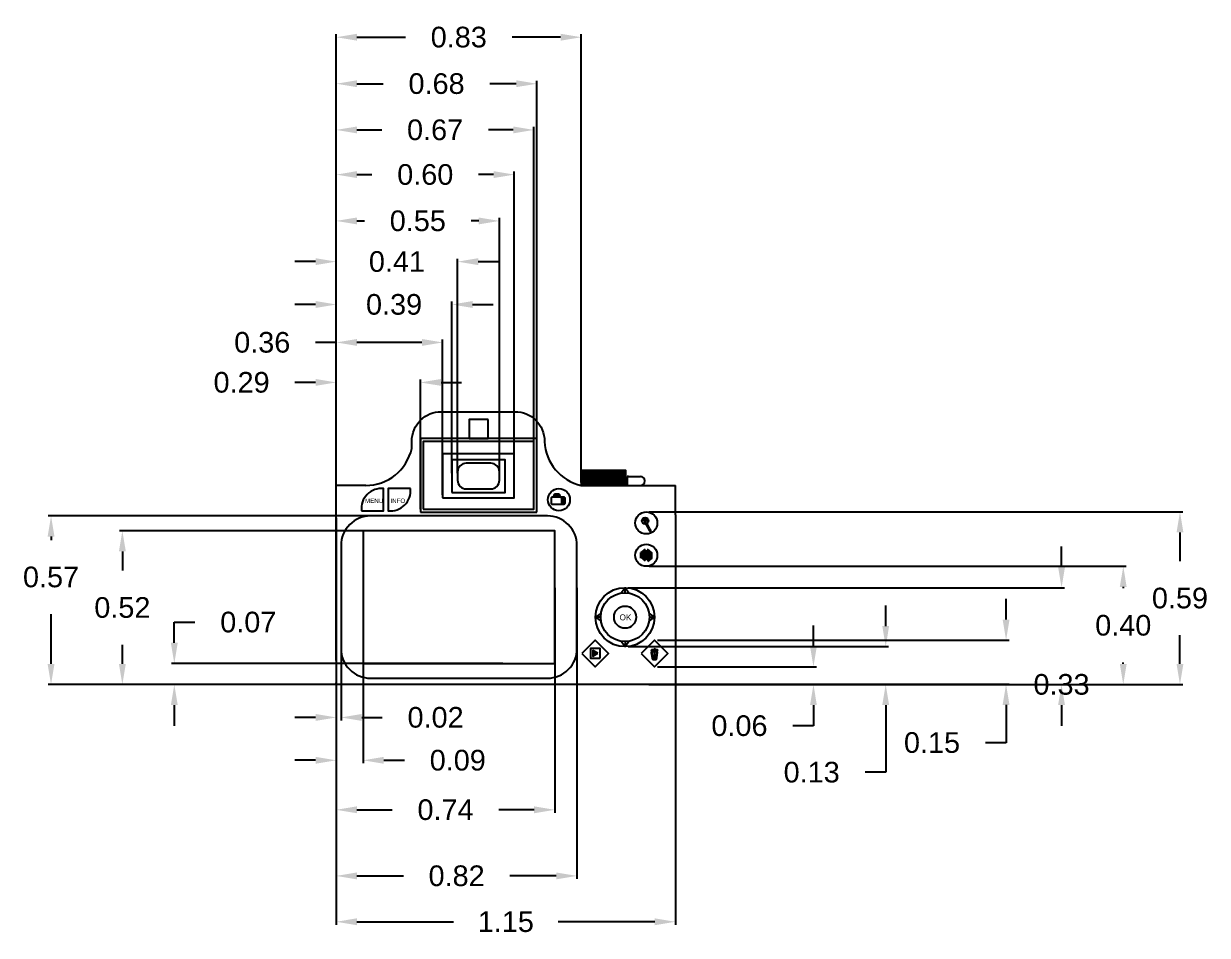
# Model space of a CAD drawing. Header units: millimetres. Extents: x 0.6 to 33.7, y 1.5 to 10.4.
# Drawn here: x 24.713 to 28.727, y 3.134 to 6.225 of the extents above; entities that cross this region are included whole.
import ezdxf

# ---------------------------------------------------------------- set-up
doc = ezdxf.new("R2010")
doc.units = ezdxf.units.MM
doc.header["$MEASUREMENT"] = 0
for name, color, linetype in [('butoane', 222, 'Continuous'), ('camera', 11, 'Continuous'), ('cotare', 100, 'Continuous'), ('ECRAN DIGITAL', 143, 'Continuous'), ('PROTECȚIE VIZOR', 233, 'Continuous'), ('SELECTOR DE MODURI', 223, 'Continuous'), ('SELECTOR MULTIPLU', 200, 'Continuous'), ('SENZOR', 214, 'Continuous'), ('VIZOR', 151, 'Continuous')]:
    doc.layers.add(name, color=color, linetype=linetype)
doc.styles.get("Standard").update_dxf_attribs({"font": 'arial.ttf'})
doc.dimstyles.get("Standard").update_dxf_attribs({"dimtxt": 0.18, "dimasz": 0.18, "dimexe": 0.18, "dimexo": 0.0625, "dimgap": 0.09, "dimtad": 0, "dimtih": 1, "dimtoh": 1, "dimdec": 4, "dimzin": 0, "dimdsep": 46, "dimtxsty": 'Standard', "dimcen": 0.09, "dimadec": 0, "dimazin": 0, "dimtfac": 1, "dimtdec": 4, "dimtofl": 0, "dimtmove": 0, "dimatfit": 3, "dimfxl": 1, "dimtolj": 1, "dimtzin": 0, "dimarcsym": 0})

# ---------------------------------------------------------------- blocks, each defined once
blk = doc.blocks.new('*D1')
at = {"layer": 'cotare', "color": 0, "lineweight": -2, "ltscale": 0.01, "transparency": 16777216}
for p, q in [((25.7729, 4.5497), (25.7729, 3.1703)), ((26.9229, 4.5497), (26.9229, 3.1703)), ((25.8429, 3.1803), (26.1701, 3.1803)), ((26.8529, 3.1803), (26.5258, 3.1803))]:
    blk.add_line(p, q, dxfattribs=at)
at = {"layer": 'cotare', "color": 0, "ltscale": 0.01, "transparency": 16777216}
for points in [[(25.8429, 3.192), (25.8429, 3.1686), (25.7729, 3.1803)], [(26.8529, 3.192), (26.8529, 3.1686), (26.9229, 3.1803)]]:
    blk.add_solid(points, dxfattribs=at)
at = {"layer": 'Defpoints', "color": 0, "ltscale": 0.01, "transparency": 16777216}
for p in [(25.7729, 4.5597), (26.9229, 4.5597), (26.9229, 3.1803)]:
    blk.add_point(p, dxfattribs=at)
at = {"layer": 'cotare', "color": 0, "ltscale": 0.01, "transparency": 16777216, "insert": (26.3479, 3.1803), "char_height": 0.07, "attachment_point": 5}
blk.add_mtext('\\A1;1.15', dxfattribs=at)
blk = doc.blocks.new('*D2')
at = {"layer": 'cotare', "color": 0, "lineweight": -2, "ltscale": 0.01, "transparency": 16777216}
for p, q in [((25.7729, 4.3122), (25.7729, 3.863)), ((25.7892, 4.3122), (25.7892, 3.863)), ((25.7029, 3.873), (25.6329, 3.873)), ((25.8592, 3.873), (25.9292, 3.873))]:
    blk.add_line(p, q, dxfattribs=at)
at = {"layer": 'cotare', "color": 0, "ltscale": 0.01, "transparency": 16777216}
for points in [[(25.7029, 3.8847), (25.7029, 3.8613), (25.7729, 3.873)], [(25.8592, 3.8847), (25.8592, 3.8613), (25.7892, 3.873)]]:
    blk.add_solid(points, dxfattribs=at)
at = {"layer": 'Defpoints', "color": 0, "ltscale": 0.01, "transparency": 16777216}
for p in [(25.7729, 4.3222), (25.7892, 4.3222), (25.7892, 3.873)]:
    blk.add_point(p, dxfattribs=at)
at = {"layer": 'cotare', "color": 0, "ltscale": 0.01, "transparency": 16777216, "insert": (26.1098, 3.873), "char_height": 0.07, "attachment_point": 5}
blk.add_mtext('\\A1;0.02', dxfattribs=at)
blk = doc.blocks.new('*D3')
at = {"layer": 'cotare', "color": 0, "lineweight": -2, "ltscale": 0.01, "transparency": 16777216}
for p, q in [((25.7729, 4.3122), (25.7729, 3.7177)), ((25.864, 4.3122), (25.864, 3.7177)), ((25.7029, 3.7277), (25.6329, 3.7277)), ((25.934, 3.7277), (26.004, 3.7277))]:
    blk.add_line(p, q, dxfattribs=at)
at = {"layer": 'cotare', "color": 0, "ltscale": 0.01, "transparency": 16777216}
for points in [[(25.7029, 3.7394), (25.7029, 3.7161), (25.7729, 3.7277)], [(25.934, 3.7394), (25.934, 3.7161), (25.864, 3.7277)]]:
    blk.add_solid(points, dxfattribs=at)
at = {"layer": 'Defpoints', "color": 0, "ltscale": 0.01, "transparency": 16777216}
for p in [(25.7729, 4.3222), (25.864, 4.3222), (25.864, 3.7277)]:
    blk.add_point(p, dxfattribs=at)
at = {"layer": 'cotare', "color": 0, "ltscale": 0.01, "transparency": 16777216, "insert": (26.185, 3.7277), "char_height": 0.07, "attachment_point": 5}
blk.add_mtext('\\A1;0.09', dxfattribs=at)
blk = doc.blocks.new('*D4')
at = {"layer": 'cotare', "color": 0, "lineweight": -2, "ltscale": 0.01, "transparency": 16777216}
for p, q in [((25.7729, 4.3122), (25.7729, 3.5499)), ((26.514, 4.3122), (26.514, 3.5499)), ((25.8429, 3.5599), (25.9627, 3.5599)), ((26.444, 3.5599), (26.3243, 3.5599))]:
    blk.add_line(p, q, dxfattribs=at)
at = {"layer": 'cotare', "color": 0, "ltscale": 0.01, "transparency": 16777216}
for points in [[(25.8429, 3.5716), (25.8429, 3.5483), (25.7729, 3.5599)], [(26.444, 3.5716), (26.444, 3.5483), (26.514, 3.5599)]]:
    blk.add_solid(points, dxfattribs=at)
at = {"layer": 'Defpoints', "color": 0, "ltscale": 0.01, "transparency": 16777216}
for p in [(25.7729, 4.3222), (26.514, 4.3222), (26.514, 3.5599)]:
    blk.add_point(p, dxfattribs=at)
at = {"layer": 'cotare', "color": 0, "ltscale": 0.01, "transparency": 16777216, "insert": (26.1435, 3.5599), "char_height": 0.07, "attachment_point": 5}
blk.add_mtext('\\A1;0.74', dxfattribs=at)
blk = doc.blocks.new('*D5')
at = {"layer": 'cotare', "color": 0, "lineweight": -2, "ltscale": 0.01, "transparency": 16777216}
for p, q in [((25.7729, 4.3122), (25.7729, 3.3258)), ((26.5892, 4.3122), (26.5892, 3.3258)), ((25.8429, 3.3358), (26.0005, 3.3358)), ((26.5192, 3.3358), (26.3616, 3.3358))]:
    blk.add_line(p, q, dxfattribs=at)
at = {"layer": 'cotare', "color": 0, "ltscale": 0.01, "transparency": 16777216}
for points in [[(25.8429, 3.3474), (25.8429, 3.3241), (25.7729, 3.3358)], [(26.5192, 3.3474), (26.5192, 3.3241), (26.5892, 3.3358)]]:
    blk.add_solid(points, dxfattribs=at)
at = {"layer": 'Defpoints', "color": 0, "ltscale": 0.01, "transparency": 16777216}
for p in [(25.7729, 4.3222), (26.5892, 4.3222), (26.5892, 3.3358)]:
    blk.add_point(p, dxfattribs=at)
at = {"layer": 'cotare', "color": 0, "ltscale": 0.01, "transparency": 16777216, "insert": (26.1811, 3.3358), "char_height": 0.07, "attachment_point": 5}
blk.add_mtext('\\A1;0.82', dxfattribs=at)
blk = doc.blocks.new('*D6')
at = {"layer": 'cotare', "color": 0, "lineweight": -2, "ltscale": 0.01, "transparency": 16777216}
for p, q in [((25.2238, 4.126), (25.2238, 4.196)), ((25.2238, 4.196), (25.2938, 4.196)), ((26.3379, 4.056), (25.2138, 4.056)), ((26.3379, 3.9847), (25.2138, 3.9847)), ((25.2238, 3.9147), (25.2238, 3.8447))]:
    blk.add_line(p, q, dxfattribs=at)
at = {"layer": 'cotare', "color": 0, "ltscale": 0.01, "transparency": 16777216}
for points in [[(25.2121, 4.126), (25.2355, 4.126), (25.2238, 4.056)], [(25.2121, 3.9147), (25.2355, 3.9147), (25.2238, 3.9847)]]:
    blk.add_solid(points, dxfattribs=at)
at = {"layer": 'Defpoints', "color": 0, "ltscale": 0.01, "transparency": 16777216}
for p in [(25.2238, 4.056), (26.3479, 4.056), (26.3479, 3.9847)]:
    blk.add_point(p, dxfattribs=at)
at = {"layer": 'cotare', "color": 0, "ltscale": 0.01, "transparency": 16777216, "insert": (25.4747, 4.196), "char_height": 0.07, "attachment_point": 5}
blk.add_mtext('\\A1;0.07', dxfattribs=at)
blk = doc.blocks.new('*D7')
at = {"layer": 'cotare', "color": 0, "lineweight": -2, "ltscale": 0.01, "transparency": 16777216}
for p, q in [((26.3379, 4.506), (25.0377, 4.506)), ((25.0477, 4.436), (25.0477, 4.3711)), ((25.0477, 4.0547), (25.0477, 4.1196)), ((26.3379, 3.9847), (25.0377, 3.9847))]:
    blk.add_line(p, q, dxfattribs=at)
at = {"layer": 'cotare', "color": 0, "ltscale": 0.01, "transparency": 16777216}
for points in [[(25.0361, 4.436), (25.0594, 4.436), (25.0477, 4.506)], [(25.0361, 4.0547), (25.0594, 4.0547), (25.0477, 3.9847)]]:
    blk.add_solid(points, dxfattribs=at)
at = {"layer": 'Defpoints', "color": 0, "ltscale": 0.01, "transparency": 16777216}
for p in [(25.0477, 4.506), (26.3479, 4.506), (26.3479, 3.9847)]:
    blk.add_point(p, dxfattribs=at)
at = {"layer": 'cotare', "color": 0, "ltscale": 0.01, "transparency": 16777216, "insert": (25.0477, 4.2454), "char_height": 0.07, "attachment_point": 5}
blk.add_mtext('\\A1;0.52', dxfattribs=at)
blk = doc.blocks.new('*D8')
at = {"layer": 'cotare', "color": 0, "lineweight": -2, "ltscale": 0.01, "transparency": 16777216}
for p, q in [((26.3379, 4.556), (24.7958, 4.556)), ((24.8058, 4.486), (24.8058, 4.4746)), ((24.8058, 4.0547), (24.8058, 4.2231)), ((26.3379, 3.9847), (24.7958, 3.9847))]:
    blk.add_line(p, q, dxfattribs=at)
at = {"layer": 'cotare', "color": 0, "ltscale": 0.01, "transparency": 16777216}
for points in [[(24.7942, 4.486), (24.8175, 4.486), (24.8058, 4.556)], [(24.7942, 4.0547), (24.8175, 4.0547), (24.8058, 3.9847)]]:
    blk.add_solid(points, dxfattribs=at)
at = {"layer": 'Defpoints', "color": 0, "ltscale": 0.01, "transparency": 16777216}
for p in [(24.8058, 4.556), (26.3479, 4.556), (26.3479, 3.9847)]:
    blk.add_point(p, dxfattribs=at)
at = {"layer": 'cotare', "color": 0, "ltscale": 0.01, "transparency": 16777216, "insert": (24.8058, 4.3489), "char_height": 0.07, "attachment_point": 5}
blk.add_mtext('\\A1;0.57', dxfattribs=at)
blk = doc.blocks.new('*D9')
at = {"layer": 'cotare', "color": 0, "lineweight": -2, "ltscale": 0.01, "transparency": 16777216}
for p, q in [((27.3911, 4.1148), (27.3911, 4.1848)), ((26.8623, 4.0448), (27.4011, 4.0448)), ((26.8329, 3.9847), (27.4011, 3.9847)), ((27.3911, 3.9147), (27.3911, 3.8447)), ((27.3911, 3.8447), (27.3211, 3.8447))]:
    blk.add_line(p, q, dxfattribs=at)
at = {"layer": 'cotare', "color": 0, "ltscale": 0.01, "transparency": 16777216}
for points in [[(27.3794, 4.1148), (27.4027, 4.1148), (27.3911, 4.0448)], [(27.3794, 3.9147), (27.4027, 3.9147), (27.3911, 3.9847)]]:
    blk.add_solid(points, dxfattribs=at)
at = {"layer": 'Defpoints', "color": 0, "ltscale": 0.01, "transparency": 16777216}
for p in [(26.8523, 4.0448), (27.3911, 4.0448), (26.8229, 3.9847)]:
    blk.add_point(p, dxfattribs=at)
at = {"layer": 'cotare', "color": 0, "ltscale": 0.01, "transparency": 16777216, "insert": (27.1402, 3.8447), "char_height": 0.07, "attachment_point": 5}
blk.add_mtext('\\A1;0.06', dxfattribs=at)
blk = doc.blocks.new('*D10')
at = {"layer": 'cotare', "color": 0, "lineweight": -2, "ltscale": 0.01, "transparency": 16777216}
for p, q in [((28.0442, 4.205), (28.0442, 4.275)), ((26.8623, 4.135), (28.0542, 4.135)), ((26.8438, 3.9853), (28.0542, 3.9853)), ((28.0442, 3.9153), (28.0442, 3.7875)), ((28.0442, 3.7875), (27.9742, 3.7875))]:
    blk.add_line(p, q, dxfattribs=at)
at = {"layer": 'cotare', "color": 0, "ltscale": 0.01, "transparency": 16777216}
for points in [[(28.0326, 4.205), (28.0559, 4.205), (28.0442, 4.135)], [(28.0326, 3.9153), (28.0559, 3.9153), (28.0442, 3.9853)]]:
    blk.add_solid(points, dxfattribs=at)
at = {"layer": 'Defpoints', "color": 0, "ltscale": 0.01, "transparency": 16777216}
for p in [(26.8523, 4.135), (28.0442, 4.135), (26.8338, 3.9853)]:
    blk.add_point(p, dxfattribs=at)
at = {"layer": 'cotare', "color": 0, "ltscale": 0.01, "transparency": 16777216, "insert": (27.7931, 3.7875), "char_height": 0.07, "attachment_point": 5}
blk.add_mtext('\\A1;0.15', dxfattribs=at)
blk = doc.blocks.new('*D11')
at = {"layer": 'cotare', "color": 0, "lineweight": -2, "ltscale": 0.01, "transparency": 16777216}
for p, q in [((27.6361, 4.183), (27.6361, 4.253)), ((26.7623, 4.113), (27.6461, 4.113)), ((26.8329, 3.9847), (27.6461, 3.9847)), ((27.6361, 3.9147), (27.6361, 3.6871)), ((27.6361, 3.6871), (27.5661, 3.6871))]:
    blk.add_line(p, q, dxfattribs=at)
at = {"layer": 'cotare', "color": 0, "ltscale": 0.01, "transparency": 16777216}
for points in [[(27.6244, 4.183), (27.6477, 4.183), (27.6361, 4.113)], [(27.6244, 3.9147), (27.6477, 3.9147), (27.6361, 3.9847)]]:
    blk.add_solid(points, dxfattribs=at)
at = {"layer": 'Defpoints', "color": 0, "ltscale": 0.01, "transparency": 16777216}
for p in [(26.7523, 4.113), (27.6361, 4.113), (26.8229, 3.9847)]:
    blk.add_point(p, dxfattribs=at)
at = {"layer": 'cotare', "color": 0, "ltscale": 0.01, "transparency": 16777216, "insert": (27.3851, 3.6871), "char_height": 0.07, "attachment_point": 5}
blk.add_mtext('\\A1;0.13', dxfattribs=at)
blk = doc.blocks.new('*D12')
at = {"layer": 'cotare', "color": 0, "lineweight": -2, "ltscale": 0.01, "transparency": 16777216}
for p, q in [((28.2323, 4.383), (28.2323, 4.453)), ((26.7623, 4.313), (28.2423, 4.313)), ((26.8329, 3.9847), (28.2423, 3.9847)), ((28.2323, 3.9147), (28.2323, 3.8447))]:
    blk.add_line(p, q, dxfattribs=at)
at = {"layer": 'cotare', "color": 0, "ltscale": 0.01, "transparency": 16777216}
for points in [[(28.2207, 4.383), (28.244, 4.383), (28.2323, 4.313)], [(28.2207, 3.9147), (28.244, 3.9147), (28.2323, 3.9847)]]:
    blk.add_solid(points, dxfattribs=at)
at = {"layer": 'Defpoints', "color": 0, "ltscale": 0.01, "transparency": 16777216}
for p in [(26.7523, 4.313), (28.2323, 4.313), (26.8229, 3.9847)]:
    blk.add_point(p, dxfattribs=at)
at = {"layer": 'cotare', "color": 0, "ltscale": 0.01, "transparency": 16777216, "insert": (28.2323, 3.9847), "char_height": 0.07, "attachment_point": 5}
blk.add_mtext('\\A1;0.33', dxfattribs=at)
blk = doc.blocks.new('*D13')
at = {"layer": 'cotare', "color": 0, "lineweight": -2, "ltscale": 0.01, "transparency": 16777216}
for p, q in [((26.8342, 4.3854), (28.4516, 4.3854)), ((28.4416, 4.3154), (28.4416, 4.3108)), ((28.4416, 4.0547), (28.4416, 4.0593)), ((26.8329, 3.9847), (28.4516, 3.9847))]:
    blk.add_line(p, q, dxfattribs=at)
at = {"layer": 'cotare', "color": 0, "ltscale": 0.01, "transparency": 16777216}
for points in [[(28.4299, 4.3154), (28.4532, 4.3154), (28.4416, 4.3854)], [(28.4299, 4.0547), (28.4532, 4.0547), (28.4416, 3.9847)]]:
    blk.add_solid(points, dxfattribs=at)
at = {"layer": 'Defpoints', "color": 0, "ltscale": 0.01, "transparency": 16777216}
for p in [(26.8242, 4.3854), (28.4416, 4.3854), (26.8229, 3.9847)]:
    blk.add_point(p, dxfattribs=at)
at = {"layer": 'cotare', "color": 0, "ltscale": 0.01, "transparency": 16777216, "insert": (28.4416, 4.1851), "char_height": 0.07, "attachment_point": 5}
blk.add_mtext('\\A1;0.40', dxfattribs=at)
blk = doc.blocks.new('*D14')
at = {"layer": 'cotare', "color": 0, "lineweight": -2, "ltscale": 0.01, "transparency": 16777216}
for p, q in [((26.8343, 4.5701), (28.6439, 4.5701)), ((28.6339, 4.5001), (28.6339, 4.4031)), ((28.6339, 4.0547), (28.6339, 4.1517)), ((26.8329, 3.9847), (28.6439, 3.9847))]:
    blk.add_line(p, q, dxfattribs=at)
at = {"layer": 'cotare', "color": 0, "ltscale": 0.01, "transparency": 16777216}
for points in [[(28.6222, 4.5001), (28.6456, 4.5001), (28.6339, 4.5701)], [(28.6222, 4.0547), (28.6456, 4.0547), (28.6339, 3.9847)]]:
    blk.add_solid(points, dxfattribs=at)
at = {"layer": 'Defpoints', "color": 0, "ltscale": 0.01, "transparency": 16777216}
for p in [(26.8243, 4.5701), (28.6339, 4.5701), (26.8229, 3.9847)]:
    blk.add_point(p, dxfattribs=at)
at = {"layer": 'cotare', "color": 0, "ltscale": 0.01, "transparency": 16777216, "insert": (28.6339, 4.2774), "char_height": 0.07, "attachment_point": 5}
blk.add_mtext('\\A1;0.59', dxfattribs=at)
blk = doc.blocks.new('*D15')
at = {"layer": 'cotare', "color": 0, "lineweight": -2, "ltscale": 0.01, "transparency": 16777216}
for p, q in [((25.7729, 4.566), (25.7729, 5.0188)), ((26.0582, 4.5788), (26.0582, 5.0188)), ((25.7029, 5.0088), (25.6329, 5.0088)), ((26.1282, 5.0088), (26.1982, 5.0088))]:
    blk.add_line(p, q, dxfattribs=at)
at = {"layer": 'cotare', "color": 0, "ltscale": 0.01, "transparency": 16777216}
for points in [[(25.7029, 5.0205), (25.7029, 4.9972), (25.7729, 5.0088)], [(26.1282, 5.0205), (26.1282, 4.9972), (26.0582, 5.0088)]]:
    blk.add_solid(points, dxfattribs=at)
at = {"layer": 'Defpoints', "color": 0, "ltscale": 0.01, "transparency": 16777216}
for p in [(26.0582, 5.0088), (25.7729, 4.556), (26.0582, 4.5688)]:
    blk.add_point(p, dxfattribs=at)
at = {"layer": 'cotare', "color": 0, "ltscale": 0.01, "transparency": 16777216, "insert": (25.452, 5.0088), "char_height": 0.07, "attachment_point": 5}
blk.add_mtext('\\A1;0.29', dxfattribs=at)
blk = doc.blocks.new('*D16')
at = {"layer": 'cotare', "color": 0, "lineweight": -2, "ltscale": 0.01, "transparency": 16777216}
for p, q in [((25.7729, 5.1444), (25.7029, 5.1444)), ((25.7729, 4.5697), (25.7729, 5.1544)), ((26.0635, 5.1444), (25.8429, 5.1444)), ((26.1335, 4.6275), (26.1335, 5.1544))]:
    blk.add_line(p, q, dxfattribs=at)
at = {"layer": 'cotare', "color": 0, "ltscale": 0.01, "transparency": 16777216}
for points in [[(25.8429, 5.156), (25.8429, 5.1327), (25.7729, 5.1444)], [(26.0635, 5.156), (26.0635, 5.1327), (26.1335, 5.1444)]]:
    blk.add_solid(points, dxfattribs=at)
at = {"layer": 'Defpoints', "color": 0, "ltscale": 0.01, "transparency": 16777216}
for p in [(26.1335, 5.1444), (26.1335, 4.6175), (25.7729, 4.5597)]:
    blk.add_point(p, dxfattribs=at)
at = {"layer": 'cotare', "color": 0, "ltscale": 0.01, "transparency": 16777216, "insert": (25.522, 5.1444), "char_height": 0.07, "attachment_point": 5}
blk.add_mtext('\\A1;0.36', dxfattribs=at)
blk = doc.blocks.new('*D17')
at = {"layer": 'cotare', "color": 0, "lineweight": -2, "ltscale": 0.01, "transparency": 16777216}
for p, q in [((25.7029, 5.273), (25.6329, 5.273)), ((25.7729, 4.5697), (25.7729, 5.283)), ((26.165, 4.7014), (26.165, 5.283)), ((26.235, 5.273), (26.305, 5.273))]:
    blk.add_line(p, q, dxfattribs=at)
at = {"layer": 'cotare', "color": 0, "ltscale": 0.01, "transparency": 16777216}
for points in [[(25.7029, 5.2847), (25.7029, 5.2614), (25.7729, 5.273)], [(26.235, 5.2847), (26.235, 5.2614), (26.165, 5.273)]]:
    blk.add_solid(points, dxfattribs=at)
at = {"layer": 'Defpoints', "color": 0, "ltscale": 0.01, "transparency": 16777216}
for p in [(26.165, 5.273), (26.165, 4.6914), (25.7729, 4.5597)]:
    blk.add_point(p, dxfattribs=at)
at = {"layer": 'cotare', "color": 0, "ltscale": 0.01, "transparency": 16777216, "insert": (25.969, 5.273), "char_height": 0.07, "attachment_point": 5}
blk.add_mtext('\\A1;0.39', dxfattribs=at)
blk = doc.blocks.new('*D18')
at = {"layer": 'cotare', "color": 0, "lineweight": -2, "ltscale": 0.01, "transparency": 16777216}
for p, q in [((25.7729, 4.5697), (25.7729, 5.4283)), ((26.1845, 4.7014), (26.1845, 5.4283)), ((25.7029, 5.4183), (25.6329, 5.4183)), ((26.2545, 5.4183), (26.3245, 5.4183))]:
    blk.add_line(p, q, dxfattribs=at)
at = {"layer": 'cotare', "color": 0, "ltscale": 0.01, "transparency": 16777216}
for points in [[(25.7029, 5.43), (25.7029, 5.4067), (25.7729, 5.4183)], [(26.2545, 5.43), (26.2545, 5.4067), (26.1845, 5.4183)]]:
    blk.add_solid(points, dxfattribs=at)
at = {"layer": 'Defpoints', "color": 0, "ltscale": 0.01, "transparency": 16777216}
for p in [(26.1845, 5.4183), (26.1845, 4.6914), (25.7729, 4.5597)]:
    blk.add_point(p, dxfattribs=at)
at = {"layer": 'cotare', "color": 0, "ltscale": 0.01, "transparency": 16777216, "insert": (25.9787, 5.4183), "char_height": 0.07, "attachment_point": 5}
blk.add_mtext('\\A1;0.41', dxfattribs=at)
blk = doc.blocks.new('*D19')
at = {"layer": 'cotare', "color": 0, "lineweight": -2, "ltscale": 0.01, "transparency": 16777216}
for p, q in [((25.7729, 4.5697), (25.7729, 5.5664)), ((25.8429, 5.5564), (25.8684, 5.5564)), ((26.2561, 5.5564), (26.2307, 5.5564)), ((26.3261, 4.7014), (26.3261, 5.5664))]:
    blk.add_line(p, q, dxfattribs=at)
at = {"layer": 'cotare', "color": 0, "ltscale": 0.01, "transparency": 16777216}
for points in [[(25.8429, 5.568), (25.8429, 5.5447), (25.7729, 5.5564)], [(26.2561, 5.568), (26.2561, 5.5447), (26.3261, 5.5564)]]:
    blk.add_solid(points, dxfattribs=at)
at = {"layer": 'Defpoints', "color": 0, "ltscale": 0.01, "transparency": 16777216}
for p in [(26.3261, 5.5564), (26.3261, 4.6914), (25.7729, 4.5597)]:
    blk.add_point(p, dxfattribs=at)
at = {"layer": 'cotare', "color": 0, "ltscale": 0.01, "transparency": 16777216, "insert": (26.0495, 5.5564), "char_height": 0.07, "attachment_point": 5}
blk.add_mtext('\\A1;0.55', dxfattribs=at)
blk = doc.blocks.new('*D20')
at = {"layer": 'cotare', "color": 0, "lineweight": -2, "ltscale": 0.01, "transparency": 16777216}
for p, q in [((25.7729, 4.5697), (25.7729, 5.7234)), ((25.8429, 5.7134), (25.894, 5.7134)), ((26.3066, 5.7134), (26.2556, 5.7134)), ((26.3766, 4.702), (26.3766, 5.7234))]:
    blk.add_line(p, q, dxfattribs=at)
at = {"layer": 'cotare', "color": 0, "ltscale": 0.01, "transparency": 16777216}
for points in [[(25.8429, 5.7251), (25.8429, 5.7018), (25.7729, 5.7134)], [(26.3066, 5.7251), (26.3066, 5.7018), (26.3766, 5.7134)]]:
    blk.add_solid(points, dxfattribs=at)
at = {"layer": 'Defpoints', "color": 0, "ltscale": 0.01, "transparency": 16777216}
for p in [(26.3766, 5.7134), (26.3766, 4.692), (25.7729, 4.5597)]:
    blk.add_point(p, dxfattribs=at)
at = {"layer": 'cotare', "color": 0, "ltscale": 0.01, "transparency": 16777216, "insert": (26.0748, 5.7134), "char_height": 0.07, "attachment_point": 5}
blk.add_mtext('\\A1;0.60', dxfattribs=at)
blk = doc.blocks.new('*D21')
at = {"layer": 'cotare', "color": 0, "lineweight": -2, "ltscale": 0.01, "transparency": 16777216}
for p, q in [((25.7729, 4.5697), (25.7729, 5.8749)), ((25.8429, 5.8649), (25.9271, 5.8649)), ((26.3732, 5.8649), (26.289, 5.8649)), ((26.4432, 4.7038), (26.4432, 5.8749))]:
    blk.add_line(p, q, dxfattribs=at)
at = {"layer": 'cotare', "color": 0, "ltscale": 0.01, "transparency": 16777216}
for points in [[(25.8429, 5.8765), (25.8429, 5.8532), (25.7729, 5.8649)], [(26.3732, 5.8765), (26.3732, 5.8532), (26.4432, 5.8649)]]:
    blk.add_solid(points, dxfattribs=at)
at = {"layer": 'Defpoints', "color": 0, "ltscale": 0.01, "transparency": 16777216}
for p in [(26.4432, 5.8649), (26.4432, 4.6938), (25.7729, 4.5597)]:
    blk.add_point(p, dxfattribs=at)
at = {"layer": 'cotare', "color": 0, "ltscale": 0.01, "transparency": 16777216, "insert": (26.1081, 5.8649), "char_height": 0.07, "attachment_point": 5}
blk.add_mtext('\\A1;0.67', dxfattribs=at)
blk = doc.blocks.new('*D22')
at = {"layer": 'cotare', "color": 0, "lineweight": -2, "ltscale": 0.01, "transparency": 16777216}
for p, q in [((25.7729, 4.5697), (25.7729, 6.0315)), ((25.8429, 6.0215), (25.9321, 6.0215)), ((26.3832, 6.0215), (26.294, 6.0215)), ((26.4532, 4.5788), (26.4532, 6.0315))]:
    blk.add_line(p, q, dxfattribs=at)
at = {"layer": 'cotare', "color": 0, "ltscale": 0.01, "transparency": 16777216}
for points in [[(25.8429, 6.0332), (25.8429, 6.0099), (25.7729, 6.0215)], [(26.3832, 6.0332), (26.3832, 6.0099), (26.4532, 6.0215)]]:
    blk.add_solid(points, dxfattribs=at)
at = {"layer": 'Defpoints', "color": 0, "ltscale": 0.01, "transparency": 16777216}
for p in [(26.4532, 6.0215), (25.7729, 4.5597), (26.4532, 4.5688)]:
    blk.add_point(p, dxfattribs=at)
at = {"layer": 'cotare', "color": 0, "ltscale": 0.01, "transparency": 16777216, "insert": (26.1131, 6.0215), "char_height": 0.07, "attachment_point": 5}
blk.add_mtext('\\A1;0.68', dxfattribs=at)
blk = doc.blocks.new('*D23')
at = {"layer": 'cotare', "color": 0, "lineweight": -2, "ltscale": 0.01, "transparency": 16777216}
for p, q in [((25.7729, 4.566), (25.7729, 6.1892)), ((26.6039, 4.6697), (26.6039, 6.1892)), ((25.8429, 6.1792), (26.0075, 6.1792)), ((26.5339, 6.1792), (26.3693, 6.1792))]:
    blk.add_line(p, q, dxfattribs=at)
at = {"layer": 'cotare', "color": 0, "ltscale": 0.01, "transparency": 16777216}
for points in [[(25.8429, 6.1908), (25.8429, 6.1675), (25.7729, 6.1792)], [(26.5339, 6.1908), (26.5339, 6.1675), (26.6039, 6.1792)]]:
    blk.add_solid(points, dxfattribs=at)
at = {"layer": 'Defpoints', "color": 0, "ltscale": 0.01, "transparency": 16777216}
for p in [(26.6039, 6.1792), (26.6039, 4.6597), (25.7729, 4.556)]:
    blk.add_point(p, dxfattribs=at)
at = {"layer": 'cotare', "color": 0, "ltscale": 0.01, "transparency": 16777216, "insert": (26.1884, 6.1792), "char_height": 0.07, "attachment_point": 5}
blk.add_mtext('\\A1;0.83', dxfattribs=at)

msp = doc.modelspace()

# ---------------------------------------------------------------- hatches: boundary and pattern name
at = {"layer": 'butoane', "true_color": 0x642165}
h = msp.add_hatch(color=219, dxfattribs=at)
h.dxf.hatch_style = 1
h.paths.add_polyline_path([(26.6596, 4.0908), (26.6428, 4.1005), (26.6428, 4.0811)])
at = {"layer": 'camera'}
h = msp.add_hatch(color=256, dxfattribs=at)
h.dxf.hatch_style = 1
h.paths.add_polyline_path([(26.5301, 4.6269, 0.418329), (26.5262, 4.6309), (26.5163, 4.6309, 0.414214), (26.5124, 4.6269), (26.5124, 4.626, -0.351002), (26.5063, 4.621, 0.414214), (26.5023, 4.6171), (26.5023, 4.5984, 0.414214), (26.5063, 4.5945), (26.5436, 4.5945, 0.414214), (26.5476, 4.5984), (26.5476, 4.6171, 0.414214), (26.5436, 4.621), (26.535, 4.621, -0.33784)])
h.paths.add_polyline_path([(26.5305, 4.617, -0.414214), (26.5344, 4.613), (26.5344, 4.5993, -0.414214), (26.5305, 4.5953), (26.5069, 4.5953, -0.414214), (26.503, 4.5993), (26.503, 4.613, -0.414214), (26.5069, 4.617)], flags=16)
at = {"layer": 'camera', "true_color": 0x642165}
h = msp.add_hatch(color=219, dxfattribs=at)
h.dxf.hatch_style = 1
h.paths.add_polyline_path([(26.8198, 4.5416), (26.8216, 4.5416), (26.8216, 4.5469), (26.8198, 4.5469)])
h.paths.add_polyline_path([(26.8216, 4.5416), (26.8198, 4.5416), (26.8198, 4.5398), (26.8216, 4.5398)])
h.paths.add_polyline_path([(26.8144, 4.5416), (26.8144, 4.5398), (26.8198, 4.5398), (26.8198, 4.5416)])
h.paths.add_polyline_path([(26.8274, 4.5398), (26.8274, 4.5416), (26.8216, 4.5416), (26.8216, 4.5398)])
h.paths.add_polyline_path([(26.8198, 4.5339), (26.8216, 4.5339), (26.8216, 4.5398), (26.8198, 4.5398)])
at = {"layer": 'SELECTOR DE MODURI'}
h = msp.add_hatch(dxfattribs=at)
h.set_pattern_fill('PLAST', color=256, scale=0.03, angle=90)
h.set_pattern_definition([(90, (25.138283, 1.868155), (-0.0075, 5e-19), []), (90, (25.1373456, 1.868155), (-0.0075, 5e-19), []), (90, (25.136408, 1.868155), (-0.0075, 5e-19), [])])
h.paths.add_polyline_path([(26.6039, 4.7097), (26.6039, 4.6597), (26.7545, 4.6597), (26.7545, 4.7097)])

# ---------------------------------------------------------------- linework, layer by layer
at = {"color": 0, "lineweight": 100, "ltscale": 2}
msp.add_line((26.8115, 4.4404), (26.8369, 4.4055), dxfattribs=at)
at = {"layer": 'butoane'}
for p, q in [((26.7645, 4.6897), (26.7595, 4.6897)), ((26.8367, 4.5126), (26.8394, 4.5079)), ((26.7523, 4.313), (26.7393, 4.2945)), ((26.8435, 4.0955), (26.8481, 4.0699)), ((26.8519, 4.0955), (26.8519, 4.0784)), ((26.8603, 4.0955), (26.8578, 4.0699)), ((26.8519, 4.0784), (26.8519, 4.0699))]:
    msp.add_line(p, q, dxfattribs=at)
at = {"layer": 'butoane', "color": 0, "lineweight": 106, "ltscale": 2}
for p, q in [((26.8029, 4.4229), (26.8455, 4.4229)), ((26.8367, 4.4387), (26.8117, 4.4072))]:
    msp.add_line(p, q, dxfattribs=at)
at = {"layer": 'butoane'}
for points in [[(25.8585, 4.5737), (25.9335, 4.5737), (25.9335, 4.6487, 0.483442)], [(26.0243, 4.6487), (25.9493, 4.6487), (25.9493, 4.5737, 0.483442)], [(26.841, 4.093), (26.8438, 4.0749, 0.15527), (26.846, 4.0699), (26.8578, 4.0699, 0.185427), (26.8598, 4.0749), (26.8628, 4.093, 0.414214), (26.8603, 4.0955), (26.8435, 4.0955, 0.414214)]]:
    msp.add_lwpolyline(points, format="xyb", close=True, dxfattribs=at)
for points in [[(26.8144, 4.5398), (26.8144, 4.5416), (26.8274, 4.5416), (26.8274, 4.5398)], [(26.8198, 4.5469), (26.8216, 4.5469), (26.8216, 4.5339), (26.8198, 4.5339)], [(26.6061, 4.0899), (26.6512, 4.0448), (26.6963, 4.0899), (26.6512, 4.135)], [(26.8072, 4.0899), (26.8523, 4.0448), (26.8974, 4.0899), (26.8523, 4.135)], [(26.6676, 4.0735), (26.6676, 4.1063), (26.6348, 4.1063), (26.6348, 4.0735)], [(26.6596, 4.0908), (26.6428, 4.1005), (26.6428, 4.0811)]]:
    msp.add_lwpolyline(points, close=True, dxfattribs=at)
for points in [[(26.8223, 4.5286), (26.8352, 4.506, 1), (26.8394, 4.5079)], [(26.8631, 4.0995), (26.8631, 4.1002, 0.414214), (26.8606, 4.1027), (26.8438, 4.1027, 0.414214), (26.8413, 4.1002), (26.8413, 4.0995), (26.8631, 4.0995)]]:
    msp.add_lwpolyline(points, format="xyb", dxfattribs=at)
msp.add_lwpolyline([(26.8367, 4.5126), (26.8271, 4.5305)], dxfattribs=at)
for centre, radius in [((26.5279, 4.6112), 0.0375), ((26.8242, 4.5326), 0.0375), ((26.8206, 4.5398), 0.0113), ((26.8242, 4.4229), 0.0375), ((26.7523, 4.213), 0.0375), ((26.7523, 4.213), 0.0375)]:
    msp.add_circle(centre, radius, dxfattribs=at)
msp.add_arc((26.8522, 4.1027), 0.0025, 360, 180, dxfattribs=at)
at = {"layer": 'camera'}
for p, q in [((25.8729, 4.6597), (25.7729, 4.6597)), ((25.8729, 4.6597), (25.7729, 4.6597)), ((26.9229, 4.5597), (26.9229, 4.6597)), ((26.9229, 4.5597), (26.9229, 4.6597))]:
    msp.add_line(p, q, dxfattribs=at)
for points in [[(25.8729, 4.6597), (25.8729, 4.6597, 0.351002), (26.0291, 4.7847), (26.0291, 4.8097, -0.414214), (26.1291, 4.9097), (26.3791, 4.9097, -0.414214), (26.4791, 4.8097), (26.4791, 4.8081, 0.33748), (26.6039, 4.6597), (26.9229, 4.6597)], [(25.8729, 4.6597), (25.8729, 4.6597, 0.351002), (26.0291, 4.7847), (26.0291, 4.8097, -0.414214), (26.1291, 4.9097), (26.3791, 4.9097, -0.414214), (26.4791, 4.8097), (26.4791, 4.8081, 0.33748), (26.6039, 4.6597), (26.8229, 4.6597)], [(25.8729, 4.6597), (25.8729, 4.6597, 0.351002), (26.0291, 4.7847), (26.0291, 4.8097, -0.414214), (26.1291, 4.9097), (26.3791, 4.9097, -0.414214), (26.4791, 4.8097), (26.4791, 4.8081, 0.33748), (26.6039, 4.6597), (26.9229, 4.6597)], [(25.8729, 4.6597), (25.8729, 4.6597, 0.351002), (26.0291, 4.7847), (26.0291, 4.8097, -0.414214), (26.1291, 4.9097), (26.3791, 4.9097, -0.414214), (26.4791, 4.8097), (26.4791, 4.8081, 0.33748), (26.6039, 4.6597), (26.8229, 4.6597)], [(26.4789, 4.8159), (26.4789, 4.8159, 0.000974), (26.4789, 4.8152, 0.000974)], [(26.8229, 4.6597), (26.8229, 4.6597, 1)], [(26.5063, 4.621), (26.5063, 4.621, 0.351002), (26.5124, 4.626), (26.5124, 4.6269, -0.414214), (26.5163, 4.6309), (26.5262, 4.6309, -0.414214), (26.5301, 4.6269), (26.5301, 4.6269, 0.33748), (26.535, 4.621), (26.5436, 4.621, -0.414214), (26.5476, 4.6171), (26.5476, 4.5984, -0.414214), (26.5436, 4.5945), (26.5063, 4.5945, -0.414214), (26.5023, 4.5984), (26.5023, 4.6171, -0.414214), (26.5063, 4.621), (26.5064, 4.621)], [(25.7732, 3.9847, 0.007721), (25.7729, 4.0847), (25.7729, 4.5343)], [(25.7732, 3.9847, 0.007721), (25.7729, 4.0847), (25.7729, 4.5343)]]:
    msp.add_lwpolyline(points, format="xyb", dxfattribs=at)
for points in [[(26.0682, 4.5788), (26.4432, 4.5788), (26.4432, 4.8088), (26.0682, 4.8088)], [(26.1335, 4.6175), (26.3766, 4.6175), (26.3766, 4.7666), (26.1335, 4.7666)], [(26.165, 4.636), (26.3454, 4.636), (26.3454, 4.7467), (26.165, 4.7467)]]:
    msp.add_lwpolyline(points, close=True, dxfattribs=at)
for points in [[(25.7729, 4.1349), (25.7729, 4.6597)], [(25.7729, 4.1349), (25.7729, 4.6597)], [(26.9229, 4.5597), (26.9229, 3.9847)], [(26.9229, 4.5597), (26.9229, 3.9847)], [(25.9062, 3.9847), (25.7732, 3.9847)], [(25.9062, 3.9847), (25.7732, 3.9847)], [(26.7963, 3.9847), (25.9062, 3.9847)], [(26.7963, 3.9847), (25.9062, 3.9847)], [(26.9229, 3.9847), (25.981, 3.9847)], [(26.9229, 3.9847), (25.981, 3.9847)]]:
    msp.add_lwpolyline(points, dxfattribs=at)
msp.add_lwpolyline([(25.8892, 4.006), (26.4892, 4.006, 0.414214), (26.5892, 4.106), (26.5892, 4.456, 0.414214), (26.4892, 4.556), (25.8892, 4.556, 0.414214), (25.7892, 4.456), (25.7892, 4.106, 0.414214)], format="xyb", close=True, dxfattribs=at)
at = {"layer": 'ECRAN DIGITAL'}
msp.add_lwpolyline([(25.864, 4.056), (26.514, 4.056), (26.514, 4.506), (25.864, 4.506)], close=True, dxfattribs=at)
at = {"layer": 'PROTECȚIE VIZOR'}
for p, q in [((26.4532, 4.8188), (26.0582, 4.8188)), ((26.0582, 4.8188), (26.0582, 4.5688)), ((26.4532, 4.5688), (26.4532, 4.8188)), ((26.4432, 4.8088), (26.0682, 4.8088)), ((26.0682, 4.8088), (26.0682, 4.5788)), ((26.4432, 4.5788), (26.4432, 4.8088)), ((26.0682, 4.5788), (26.4432, 4.5788)), ((26.0682, 4.5788), (26.0811, 4.5788)), ((26.0582, 4.5688), (26.0811, 4.5688)), ((26.0682, 4.5688), (26.4532, 4.5688))]:
    msp.add_line(p, q, dxfattribs=at)
at = {"layer": 'SELECTOR DE MODURI'}
for p, q in [((26.7545, 4.6597), (26.8045, 4.6597)), ((26.7595, 4.6897), (26.8045, 4.6897)), ((26.7595, 4.6897), (26.7595, 4.6597))]:
    msp.add_line(p, q, dxfattribs=at)
msp.add_lwpolyline([(26.6039, 4.6597), (26.7545, 4.6597), (26.7545, 4.7097), (26.6039, 4.7097)], close=True, dxfattribs=at)
msp.add_arc((26.8045, 4.6747), 0.015, 270, 90, dxfattribs=at)
at = {"layer": 'SELECTOR MULTIPLU'}
for p, q in [((26.7652, 4.2945), (26.7523, 4.313)), ((26.6708, 4.226), (26.6523, 4.213)), ((26.8337, 4.2), (26.8523, 4.213)), ((26.7393, 4.1315), (26.7523, 4.113))]:
    msp.add_line(p, q, dxfattribs=at)
for points in [[(26.7523, 4.2955), (26.7523, 4.313), (26.7393, 4.2945)], [(26.8348, 4.213), (26.8523, 4.213), (26.8337, 4.226)], [(26.6698, 4.213), (26.6523, 4.213), (26.6708, 4.2)], [(26.7523, 4.1305), (26.7523, 4.113), (26.7652, 4.1315)]]:
    msp.add_lwpolyline(points, dxfattribs=at)
for radius in [0.1, 0.0825]:
    msp.add_circle((26.7523, 4.213), radius, dxfattribs=at)
at = {"layer": 'SENZOR'}
msp.add_lwpolyline([(26.2881, 4.8837), (26.2232, 4.8837), (26.2232, 4.8188), (26.2881, 4.8188)], close=True, dxfattribs=at)
at = {"layer": 'VIZOR'}
msp.add_lwpolyline([(26.2136, 4.6479), (26.297, 4.6479, 0.414214), (26.3261, 4.6771), (26.3261, 4.7057, 0.414214), (26.297, 4.7348), (26.2136, 4.7348, 0.414214), (26.1845, 4.7057), (26.1845, 4.6771, 0.414214)], format="xyb", close=True, dxfattribs=at)

# ---------------------------------------------------------------- texts
at = {"layer": 'butoane', "char_height": 0.015, "attachment_point": 1, "rotation": 0.015}
for s, insert in [('{\\C0;MENU}', (25.8705, 4.6152)), ('{\\C0;INFO}', (25.9568, 4.6152))]:
    msp.add_mtext_dynamic_manual_height_columns(s, width=0.018035, gutter_width=1, heights=[0], dxfattribs=dict(at, insert=insert))
at = {"layer": 'butoane', "insert": (26.7335, 4.2223), "char_height": 0.2, "attachment_point": 1}
msp.add_mtext('{\\H0.1x;\\C0;OK}', dxfattribs=at)

# ---------------------------------------------------------------- dimensions: what is measured, and where the dimension line sits
at = {"layer": 'cotare', "ltscale": 0.01}
for base, p1, p2, picture, middle in [((26.6039, 6.1792), (25.7729, 4.556), (26.6039, 4.6597), '*D23', (26.1884, 6.1792)), ((26.4532, 6.0215), (25.7729, 4.5597), (26.4532, 4.5688), '*D22', (26.1131, 6.0215)), ((26.4432, 5.8649), (25.7729, 4.5597), (26.4432, 4.6938), '*D21', (26.1081, 5.8649)), ((26.3766, 5.7134), (25.7729, 4.5597), (26.3766, 4.692), '*D20', (26.0748, 5.7134)), ((26.3261, 5.5564), (25.7729, 4.5597), (26.3261, 4.6914), '*D19', (26.0495, 5.5564)), ((26.1845, 5.4183), (25.7729, 4.5597), (26.1845, 4.6914), '*D18', (25.9787, 5.4183)), ((26.165, 5.273), (25.7729, 4.5597), (26.165, 4.6914), '*D17', (25.969, 5.273)), ((26.1335, 5.1444), (25.7729, 4.5597), (26.1335, 4.6175), '*D16', (25.522, 5.1444)), ((26.0582, 5.0088), (25.7729, 4.556), (26.0582, 4.5688), '*D15', (25.452, 5.0088)), ((26.9229, 3.1803), (25.7729, 4.5597), (26.9229, 4.5597), '*D1', (26.3479, 3.1803)), ((25.7892, 3.873), (25.7729, 4.3222), (25.7892, 4.3222), '*D2', (26.1098, 3.873)), ((25.864, 3.7277), (25.7729, 4.3222), (25.864, 4.3222), '*D3', (26.185, 3.7277)), ((26.514, 3.5599), (25.7729, 4.3222), (26.514, 4.3222), '*D4', (26.1435, 3.5599)), ((26.5892, 3.3358), (25.7729, 4.3222), (26.5892, 4.3222), '*D5', (26.1811, 3.3358))]:
    dim = msp.add_linear_dim(base=base, p1=p1, p2=p2, dimstyle='Standard', override={"dimtxt": 0.07, "dimasz": 0.07, "dimexe": 0.01, "dimexo": 0.01, "dimdec": 2}, dxfattribs=at)
    dim.commit()
    dim.dimension.update_dxf_attribs({"geometry": picture, "text_midpoint": middle, "dimtype": 160})
for base, p1, p2, picture, middle in [((24.8058, 4.556), (26.3479, 3.9847), (26.3479, 4.556), '*D8', (24.8058, 4.3489)), ((28.6339, 4.5701), (26.8229, 3.9847), (26.8243, 4.5701), '*D14', (28.6339, 4.2774)), ((25.0477, 4.506), (26.3479, 3.9847), (26.3479, 4.506), '*D7', (25.0477, 4.2454)), ((28.2323, 4.313), (26.8229, 3.9847), (26.7523, 4.313), '*D12', (28.2323, 3.9847)), ((28.4416, 4.3854), (26.8229, 3.9847), (26.8242, 4.3854), '*D13', (28.4416, 4.1851)), ((28.0442, 4.135), (26.8338, 3.9853), (26.8523, 4.135), '*D10', (27.7931, 3.7875)), ((25.2238, 4.056), (26.3479, 3.9847), (26.3479, 4.056), '*D6', (25.4747, 4.196)), ((27.6361, 4.113), (26.8229, 3.9847), (26.7523, 4.113), '*D11', (27.3851, 3.6871)), ((27.3911, 4.0448), (26.8229, 3.9847), (26.8523, 4.0448), '*D9', (27.1402, 3.8447))]:
    dim = msp.add_linear_dim(base=base, p1=p1, p2=p2, angle=90, dimstyle='Standard', override={"dimtxt": 0.07, "dimasz": 0.07, "dimexe": 0.01, "dimexo": 0.01, "dimdec": 2}, dxfattribs=at)
    dim.commit()
    dim.dimension.update_dxf_attribs({"geometry": picture, "text_midpoint": middle, "dimtype": 160})

doc.saveas('drawing.dxf')
